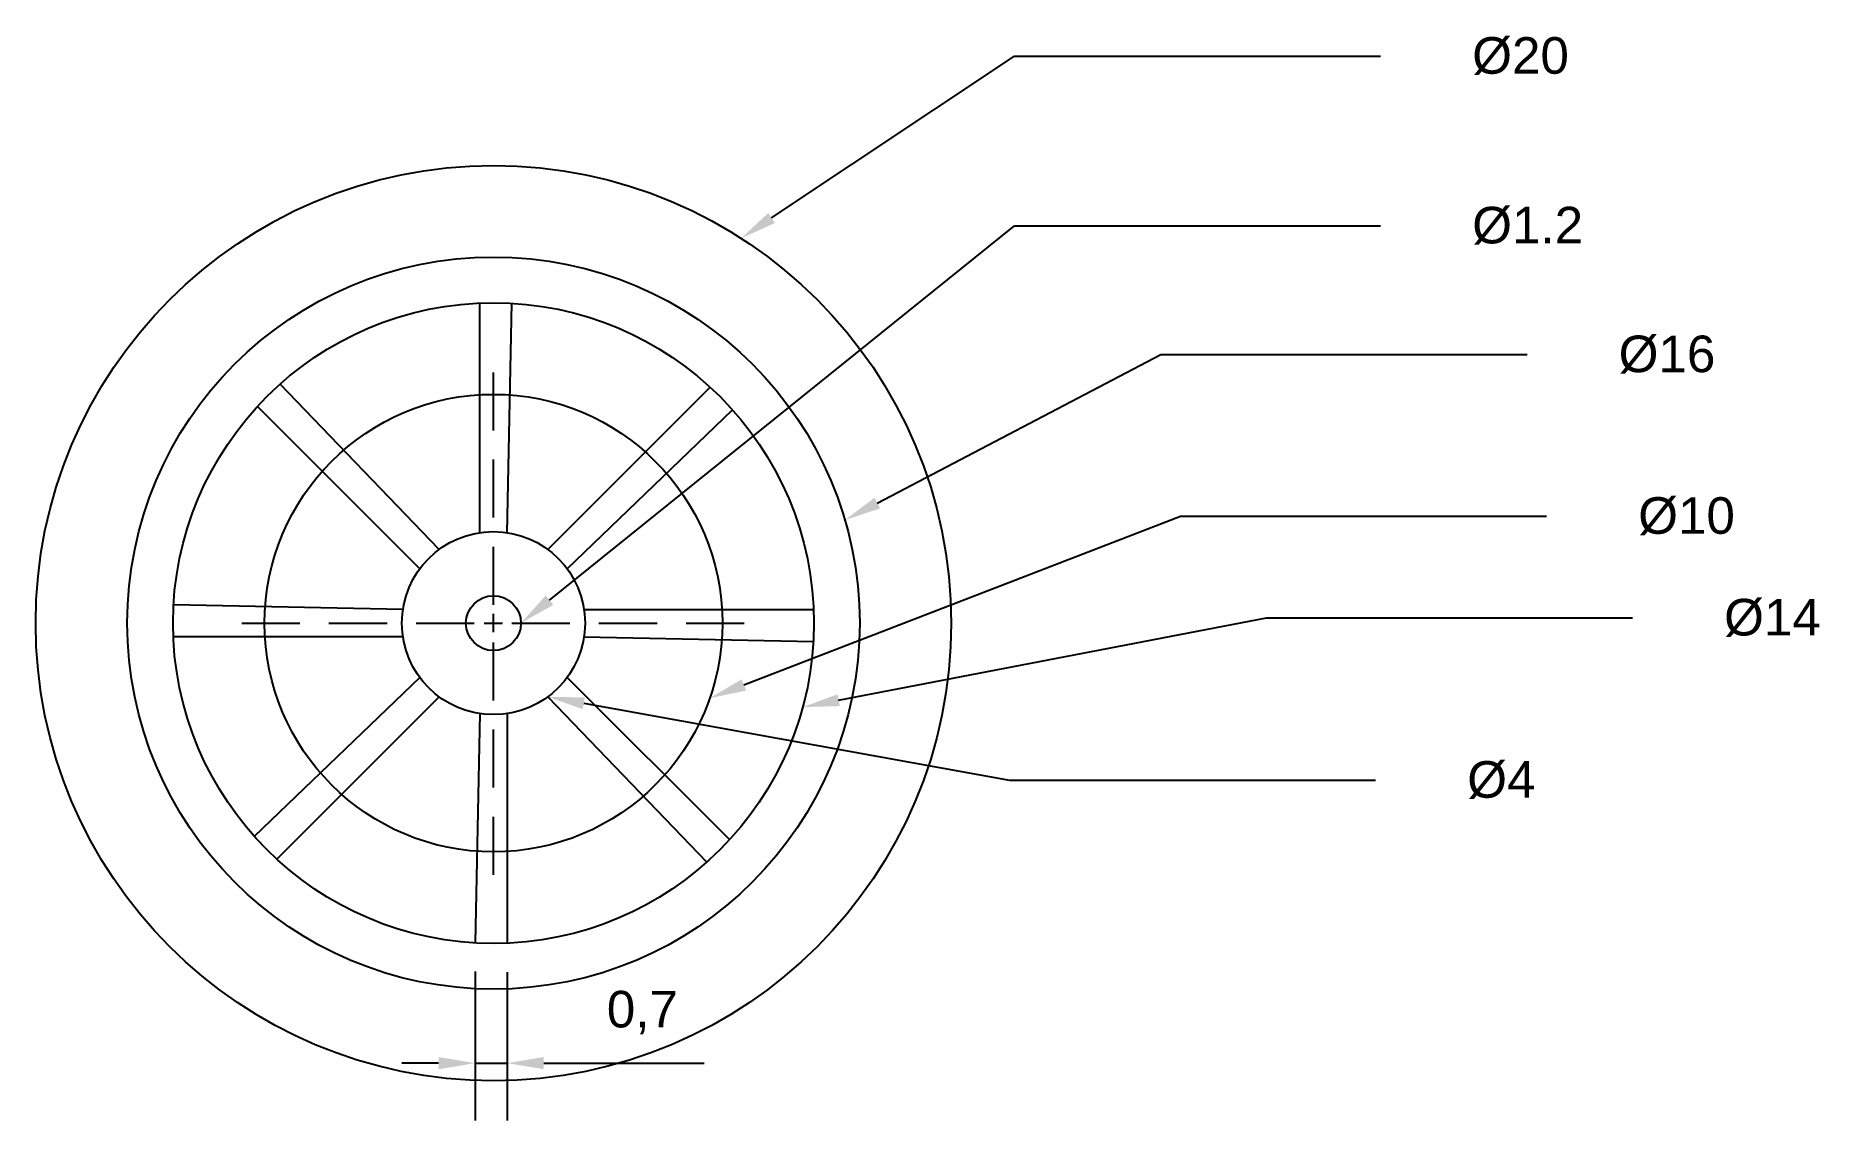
# Model space of a CAD drawing. Header units: centimetres. Extents: x 35.2 to 74.1, y 20.7 to 44.4.
import ezdxf
from ezdxf import colors
from ezdxf.entities.mleader import LeaderData, LeaderLine
from ezdxf.math import Vec2, Vec3

# ---------------------------------------------------------------- set-up
doc = ezdxf.new("R2010")
doc.units = ezdxf.units.CM
doc.header["$LTSCALE"] = 0.2
doc.linetypes.add('CENTER2', pattern=[28.575, 19.05, -3.175, 3.175, -3.175])
doc.linetypes.add('HIDDEN', pattern=[9.525, 6.35, -3.175])
doc.layers.get('Defpoints').update_dxf_attribs({"color": 173})
for name, color, linetype in [('Cotare', 131, 'Continuous'), ('Roata fata 2D', 110, 'Continuous'), ('Roata spate 2D', 2, 'Continuous')]:
    doc.layers.add(name, color=color, linetype=linetype)
doc.layers.add('Linii simetrie', color=7, linetype='CENTER2', true_color=0xd9d9d9)
doc.styles.get("Standard").update_dxf_attribs({"font": 'arial.ttf'})
doc.dimstyles.new('ISO-25', dxfattribs={"dimtxt": 0.8, "dimasz": 0.8, "dimexe": 1.25, "dimexo": 0.625, "dimtad": 1, "dimtxsty": 'Standard', "dimcen": 2.5, "dimadec": 0, "dimazin": 0, "dimtfac": 1, "dimtmove": 0, "dimatfit": 3, "dimfxl": 1, "dimarcsym": 0})

# ---------------------------------------------------------------- blocks, each defined once
blk = doc.blocks.new('*U7')
at = {"layer": 'Linii simetrie', "color": 0, "linetype": 'HIDDEN', "transparency": 16777216}
for p, q in [((0, 0.4), (0, 5.5)), ((-5.5, 0), (-0.4, 0)), ((0.4, 0), (5.5, 0)), ((0, -5.5), (0, -0.4))]:
    blk.add_line(p, q, dxfattribs=at)
at = {"layer": 'Linii simetrie', "color": 0, "linetype": 'Continuous', "transparency": 16777216}
for p, q in [((-0.2, 0), (0.2, 0)), ((0, -0.2), (0, 0.2))]:
    blk.add_line(p, q, dxfattribs=at)
blk = doc.blocks.new('*D10')
at = {"layer": 'Cotare', "color": 0, "lineweight": -2, "ltscale": 0.2, "transparency": 16777216}
for p, q in [((44.754, 23.956), (44.754, 20.704)), ((45.452, 23.945), (45.452, 20.704)), ((43.954, 21.954), (43.154, 21.954)), ((44.754, 21.954), (45.452, 21.954)), ((46.252, 21.954), (49.758, 21.954))]:
    blk.add_line(p, q, dxfattribs=at)
at = {"layer": 'Cotare', "color": 0, "ltscale": 0.2, "transparency": 16777216}
for points in [[(43.954, 22.088), (43.954, 21.821), (44.754, 21.954)], [(46.252, 22.088), (46.252, 21.821), (45.452, 21.954)]]:
    blk.add_solid(points, dxfattribs=at)
at = {"layer": 'Defpoints', "color": 0, "ltscale": 0.2, "transparency": 16777216}
for p in [(44.754, 24.581), (45.452, 24.57), (45.452, 21.954)]:
    blk.add_point(p, dxfattribs=at)
at = {"layer": 'Cotare', "color": 0, "ltscale": 0.2, "transparency": 16777216, "insert": (48.405, 23.06), "char_height": 0.8, "attachment_point": 5}
blk.add_mtext('0,7', dxfattribs=at)
blk = doc.blocks.new('*U12')
at = {"layer": 'Roata fata 2D'}
for p, q in [((-0.3, -1.507), (-0.3, 3.516)), ((0.3, -1.507), (0.398, 3.505))]:
    blk.add_line(p, q, dxfattribs=at)
blk = doc.blocks.new('*U13')
at = {"layer": 'Roata fata 2D', "color": 0, "linetype": 'ByBlock', "lineweight": -2, "transparency": 16777216}
blk.add_blockref('*U12', (194.816, 105.29), dxfattribs=at)
for p, rotation in [((192.352, 104.27), 45.00000000000001), ((197.28, 104.27), 314.9999999999999), ((191.332, 101.806), 90), ((198.3, 101.806), 270), ((192.352, 99.342), 135), ((197.28, 99.342), 225), ((194.816, 98.322), 180)]:
    blk.add_blockref('*U12', p, dxfattribs=dict(at, rotation=rotation))
blk = doc.blocks.new('Roata fata 2d')
at = {"layer": 'Roata fata 2D'}
for radius in [5, 2]:
    blk.add_circle((0, 0), radius, dxfattribs=at)
at = {"layer": 'Roata spate 2D'}
for radius in [10, 8, 7]:
    blk.add_circle((0, 0), radius, dxfattribs=at)
at = {"layer": 'Roata fata 2D'}
blk.add_blockref('*U13', (-194.816, -101.806), dxfattribs=at)

msp = doc.modelspace()

# ---------------------------------------------------------------- linework, layer by layer
at = {"layer": 'Roata fata 2D'}
msp.add_circle((45.152, 31.57), 0.6, dxfattribs=at)

# ---------------------------------------------------------------- block references
at = {"layer": 'Cotare'}
msp.add_blockref('Roata fata 2d', (45.152, 31.57), dxfattribs=at)
at = {"layer": 'Linii simetrie', "linetype": 'HIDDEN'}
msp.add_blockref('*U7', (45.152, 31.57), dxfattribs=at)

# ---------------------------------------------------------------- dimensions: what is measured, and where the dimension line sits
at = {"layer": 'Cotare', "ltscale": 0.2}
dim = msp.add_linear_dim(base=(45.452, 21.954), p1=(44.754, 24.581), p2=(45.452, 24.57), dimstyle='ISO-25', dxfattribs=at)
dim.commit()
dim.dimension.update_dxf_attribs({"geometry": '*D10', "text_midpoint": (48.405, 23.06)})

# ---------------------------------------------------------------- leaders
at = {"layer": 'Cotare'}
ml = msp.add_multileader_mtext('Standard', dxfattribs=at)
ml.set_content('{\\fArial|b0|i0|c238|p34;%%C20}', color=256)
ml.set_leader_properties()
ml.build(insert=Vec2(0, 0))
ml.multileader.update_dxf_attribs({"arrow_head_size": 0.8})
ctx = ml.context
ctx.base_point, ctx.char_height, ctx.arrow_head_size, ctx.plane_origin = Vec3(64.532, 43.96), 0.8, 0.8, Vec3(50.562, 39.98)
notes = []
notes.append((ctx, [(0, (1, 1, 0), (56.532, 43.96), (1, 0), 8, [(0, [(50.562, 39.98)], 0, [])])]))
ctx.mtext.insert, ctx.mtext.flow_direction = Vec3(66.532, 44.376), 5
ml = msp.add_multileader_mtext('Standard', dxfattribs=at)
ml.set_content('{\\fArial|b0|i0|c238|p34;%%C1.2}', color=256)
ml.set_leader_properties()
ml.build(insert=Vec2(0, 0))
ml.multileader.update_dxf_attribs({"arrow_head_size": 0.8})
ctx = ml.context
ctx.base_point, ctx.char_height, ctx.arrow_head_size, ctx.plane_origin = Vec3(64.532, 40.252), 0.8, 0.8, Vec3(45.752, 31.57)
notes.append((ctx, [(0, (1, 1, 0), (56.532, 40.252), (1, 0), 8, [(0, [(45.752, 31.57)], 0, [])])]))
ctx.mtext.insert, ctx.mtext.flow_direction = Vec3(66.532, 40.668), 5
ml = msp.add_multileader_mtext('Standard', dxfattribs=at)
ml.set_content('{\\fArial|b0|i0|c238|p34;%%C16}', color=256)
ml.set_leader_properties()
ml.build(insert=Vec2(0, 0))
ml.multileader.update_dxf_attribs({"arrow_head_size": 0.8})
ctx = ml.context
ctx.base_point, ctx.char_height, ctx.arrow_head_size, ctx.plane_origin = Vec3(67.731, 37.438), 0.8, 0.8, Vec3(52.828, 33.822)
notes.append((ctx, [(0, (1, 1, 0), (59.731, 37.438), (1, 0), 8, [(0, [(52.828, 33.822)], 0, [])])]))
ctx.mtext.insert, ctx.mtext.flow_direction = Vec3(69.731, 37.854), 5
at = {"layer": 'Cotare', "ltscale": 0.2}
ml = msp.add_multileader_mtext('Standard', dxfattribs=at)
ml.set_content('{\\fArial|b0|i0|c238|p34;%%C10}', color=256)
ml.set_leader_properties()
ml.build(insert=Vec2(0, 0))
ml.multileader.update_dxf_attribs({"arrow_head_size": 0.8})
ctx = ml.context
ctx.base_point, ctx.char_height, ctx.arrow_head_size, ctx.plane_origin = Vec3(68.158, 33.906), 0.8, 0.8, Vec3(49.876, 29.931)
notes.append((ctx, [(0, (1, 1, 0), (60.158, 33.906), (1, 0), 8, [(0, [(49.876, 29.931)], 0, [])])]))
ctx.mtext.insert, ctx.mtext.flow_direction = Vec3(70.158, 34.322), 5
at = {"layer": 'Cotare'}
ml = msp.add_multileader_mtext('Standard', dxfattribs=at)
ml.set_content('{\\fArial|b0|i0|c238|p34;%%C14}', color=256)
ml.set_leader_properties()
ml.build(insert=Vec2(0, 0))
ml.multileader.update_dxf_attribs({"arrow_head_size": 0.8})
ctx = ml.context
ctx.base_point, ctx.char_height, ctx.arrow_head_size, ctx.plane_origin = Vec3(70.035, 31.684), 0.8, 0.8, Vec3(51.907, 29.735)
notes.append((ctx, [(0, (1, 1, 0), (62.035, 31.684), (1, 0), 8, [(0, [(51.907, 29.735)], 0, [])])]))
ctx.mtext.insert, ctx.mtext.flow_direction = Vec3(72.035, 32.1), 5
at = {"layer": 'Cotare', "ltscale": 0.2}
ml = msp.add_multileader_mtext('Standard', dxfattribs=at)
ml.set_content('{\\fArial|b0|i0|c238|p34;%%C4}', color=256)
ml.set_leader_properties()
ml.build(insert=Vec2(0, 0))
ml.multileader.update_dxf_attribs({"arrow_head_size": 0.8})
ctx = ml.context
ctx.base_point, ctx.char_height, ctx.arrow_head_size, ctx.plane_origin = Vec3(64.423, 28.138), 0.8, 0.8, Vec3(46.338, 29.96)
notes.append((ctx, [(0, (1, 1, 0), (56.423, 28.138), (1, 0), 8, [(0, [(46.338, 29.96)], 0, [])])]))
ctx.mtext.insert, ctx.mtext.flow_direction = Vec3(66.423, 28.554), 5
for ctx, leaders in notes:
    for number, flags, end, landing, length, lines in leaders:
        leader = LeaderData()
        leader.index, (leader.has_last_leader_line, leader.has_dogleg_vector, leader.attachment_direction) = number, flags
        leader.last_leader_point, leader.dogleg_vector, leader.dogleg_length = Vec3(end), Vec3(landing), length
        for number, points, colour, breaks in lines:
            line = LeaderLine()
            line.index, line.vertices, line.color, line.breaks = number, Vec3.list(points), colors.encode_raw_color(colour), breaks
            leader.lines.append(line)
        ctx.leaders.append(leader)

doc.saveas('drawing.dxf')
